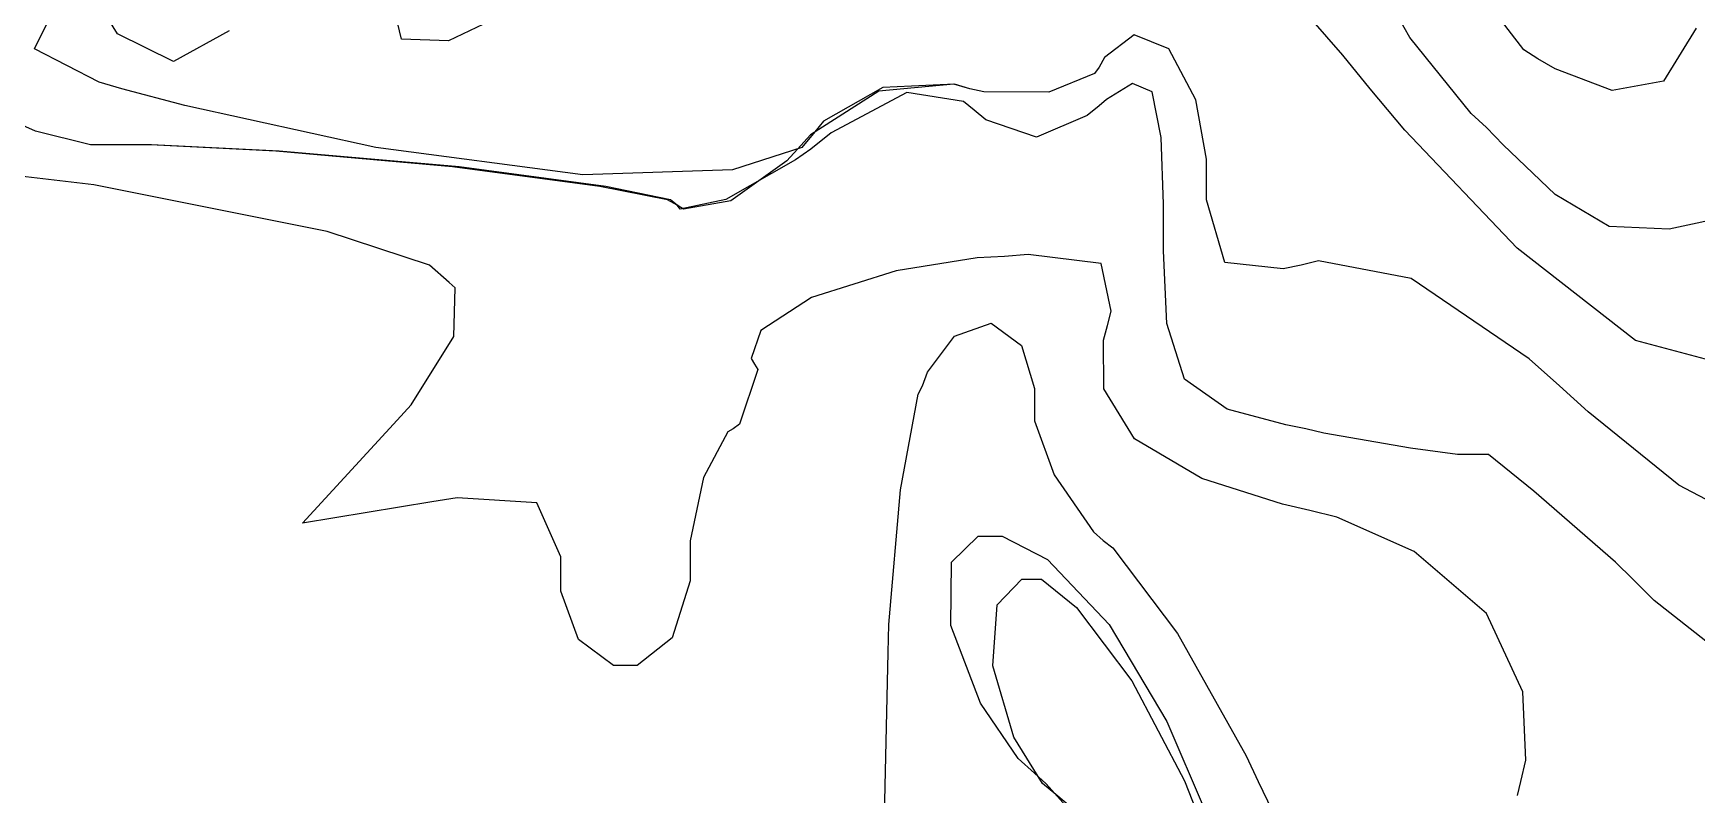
# Model space of a CAD drawing. Extents: x 0 to 1.19, y 0.01 to 1.31.
# Drawn here: x 0.5806 to 0.9832, y 0.2847 to 0.469 of the extents above; entities that cross this region are included whole.
import ezdxf

# ---------------------------------------------------------------- set-up
doc = ezdxf.new("R2010")
doc.units = 0
doc.layers.get('0').update_dxf_attribs({"linetype": 'CONTINUOUS'})

msp = doc.modelspace()

# ---------------------------------------------------------------- linework, layer by layer
at = {"color": 39}
for p, q in [((0.89751, 0.4637), (0.87684, 0.48752)), ((0.66976, 0.46756), (0.66705, 0.4789)), ((0.60102, 0.46886), (0.59896, 0.47222)), ((0.69634, 0.47445), (0.6811, 0.46712)), ((0.61458, 0.46219), (0.60102, 0.46886)), ((0.62809, 0.46962), (0.61458, 0.46219)), ((0.6811, 0.46712), (0.66976, 0.46756)), ((0.90419, 0.45557), (0.89751, 0.4637)), ((0.91254, 0.44553), (0.90419, 0.45557)), ((0.93973, 0.41694), (0.91254, 0.44553)), ((0.96837, 0.39464), (0.93973, 0.41694)), ((0.99013, 0.38878), (0.96837, 0.39464))]:
    msp.add_line(p, q, dxfattribs=at)
at = {"color": 27}
for p, q in [((0.91379, 0.46794), (0.90625, 0.48134)), ((0.9286, 0.4496), (0.91379, 0.46794)), ((0.93229, 0.44618), (0.9286, 0.4496)), ((0.93631, 0.442), (0.93229, 0.44618)), ((0.94895, 0.42996), (0.93631, 0.442)), ((0.96197, 0.42225), (0.94895, 0.42996)), ((0.99262, 0.42502), (0.97651, 0.4216)), ((0.97651, 0.4216), (0.96197, 0.42225))]:
    msp.add_line(p, q, dxfattribs=at)
at = {"color": 29}
for p, q in [((0.58095, 0.46522), (0.58664, 0.47678)), ((0.84701, 0.46859), (0.83984, 0.46316)), ((0.85547, 0.46522), (0.84701, 0.46859)), ((0.59657, 0.45719), (0.58095, 0.46522)), ((0.83984, 0.46316), (0.83854, 0.46077)), ((0.86198, 0.45291), (0.85547, 0.46522)), ((0.83746, 0.45926), (0.82639, 0.4547)), ((0.83854, 0.46077), (0.83746, 0.45926)), ((0.60211, 0.45557), (0.59657, 0.45719)), ((0.6173, 0.4515), (0.60211, 0.45557)), ((0.78619, 0.45584), (0.77186, 0.44775)), ((0.8036, 0.45665), (0.78619, 0.45584)), ((0.80729, 0.45557), (0.8036, 0.45665)), ((0.81066, 0.45481), (0.80729, 0.45557)), ((0.66357, 0.44135), (0.6173, 0.4515)), ((0.82639, 0.4547), (0.81066, 0.45481)), ((0.86458, 0.43853), (0.86198, 0.45291)), ((0.77186, 0.44775), (0.7698, 0.44515)), ((0.7698, 0.44515), (0.76666, 0.44135)), ((0.71365, 0.43473), (0.66357, 0.44135)), ((0.76666, 0.44135), (0.74989, 0.43593)), ((0.74989, 0.43593), (0.71365, 0.43473)), ((0.86458, 0.4337), (0.86458, 0.43853)), ((0.86458, 0.42866), (0.86458, 0.4337)), ((0.86898, 0.41352), (0.86458, 0.42866)), ((0.88308, 0.41195), (0.86898, 0.41352)), ((0.88748, 0.41287), (0.88308, 0.41195)), ((0.89166, 0.4139), (0.88748, 0.41287)), ((0.91406, 0.40961), (0.89166, 0.4139)), ((0.94265, 0.39019), (0.91406, 0.40961)), ((0.94998, 0.38368), (0.94265, 0.39019)), ((0.95692, 0.37739), (0.94998, 0.38368)), ((0.97884, 0.35959), (0.95692, 0.37739)), ((0.99826, 0.34934), (0.97884, 0.35959)), ((0.81391, 0.33062), (0.81988, 0.33681)), ((0.81988, 0.33681), (0.82189, 0.33681)), ((0.82189, 0.33681), (0.82465, 0.33681)), ((0.82465, 0.33681), (0.83312, 0.32997)), ((0.81288, 0.31586), (0.81391, 0.33062)), ((0.83312, 0.32997), (0.84646, 0.31223)), ((0.81793, 0.29861), (0.81288, 0.31586)), ((0.84646, 0.31223), (0.85921, 0.28803)), ((0.82487, 0.28738), (0.81793, 0.29861)), ((0.82812, 0.28472), (0.82487, 0.28738)), ((0.85921, 0.28803), (0.86692, 0.26855)), ((0.83263, 0.28092), (0.82812, 0.28472))]:
    msp.add_line(p, q, dxfattribs=at)
at = {"color": 37}
for p, q in [((0.94135, 0.46495), (0.93148, 0.47786)), ((0.98302, 0.47021), (0.9751, 0.45741)), ((0.94477, 0.46284), (0.94135, 0.46495)), ((0.94889, 0.46039), (0.94477, 0.46284)), ((0.96273, 0.45513), (0.94889, 0.46039)), ((0.9751, 0.45741), (0.96273, 0.45513))]:
    msp.add_line(p, q, dxfattribs=at)
at = {"color": 250}
for p, q in [((0.84701, 0.46859), (0.83984, 0.46316)), ((0.85547, 0.46522), (0.84701, 0.46859)), ((0.83984, 0.46316), (0.83854, 0.46077)), ((0.86198, 0.45291), (0.85547, 0.46522)), ((0.83746, 0.45926), (0.82639, 0.4547)), ((0.83854, 0.46077), (0.83746, 0.45926)), ((0.78526, 0.45497), (0.76872, 0.44439)), ((0.80339, 0.45665), (0.78526, 0.45497)), ((0.80729, 0.45557), (0.80339, 0.45665)), ((0.81066, 0.45481), (0.80729, 0.45557)), ((0.84668, 0.45681), (0.84039, 0.45296)), ((0.8514, 0.45481), (0.84668, 0.45681)), ((0.58122, 0.44526), (0.5682, 0.45112)), ((0.58122, 0.44526), (0.5682, 0.45112)), ((0.79205, 0.45464), (0.77371, 0.44488)), ((0.80572, 0.45247), (0.79205, 0.45464)), ((0.80832, 0.45036), (0.80572, 0.45247)), ((0.82639, 0.4547), (0.81066, 0.45481)), ((0.83854, 0.45139), (0.83567, 0.44906)), ((0.84039, 0.45296), (0.83854, 0.45139)), ((0.85362, 0.44379), (0.8514, 0.45481)), ((0.86458, 0.43853), (0.86198, 0.45291)), ((0.81114, 0.44803), (0.80832, 0.45036)), ((0.82341, 0.44385), (0.81114, 0.44803)), ((0.83567, 0.44906), (0.82341, 0.44385)), ((0.59451, 0.442), (0.58122, 0.44526)), ((0.59451, 0.442), (0.58122, 0.44526)), ((0.76872, 0.44439), (0.76562, 0.44097)), ((0.77371, 0.44488), (0.76877, 0.44097)), ((0.85417, 0.42763), (0.85362, 0.44379)), ((0.59527, 0.43229), (0.51774, 0.44135)), ((0.59896, 0.442), (0.59451, 0.442)), ((0.59896, 0.442), (0.59451, 0.442)), ((0.60927, 0.442), (0.59896, 0.442)), ((0.60905, 0.442), (0.59896, 0.442)), ((0.63932, 0.44048), (0.60905, 0.442)), ((0.64019, 0.44048), (0.60927, 0.442)), ((0.68213, 0.43669), (0.63932, 0.44048)), ((0.6837, 0.43669), (0.64019, 0.44048)), ((0.76562, 0.44097), (0.76302, 0.43815)), ((0.76877, 0.44097), (0.76508, 0.43837)), ((0.71772, 0.43191), (0.68213, 0.43669)), ((0.71918, 0.43191), (0.6837, 0.43669)), ((0.76508, 0.43837), (0.74826, 0.42877)), ((0.76302, 0.43815), (0.74946, 0.42839)), ((0.86458, 0.4337), (0.86458, 0.43853)), ((0.65175, 0.42101), (0.59527, 0.43229)), ((0.7341, 0.42871), (0.71772, 0.43191)), ((0.73486, 0.42871), (0.71918, 0.43191)), ((0.86458, 0.42866), (0.86458, 0.4337)), ((0.73644, 0.42741), (0.7341, 0.42871)), ((0.73644, 0.42741), (0.73486, 0.42871)), ((0.7372, 0.42638), (0.73644, 0.42741)), ((0.73801, 0.42638), (0.73644, 0.42741)), ((0.74826, 0.42877), (0.7372, 0.42638)), ((0.74946, 0.42839), (0.73801, 0.42638)), ((0.85417, 0.4222), (0.85417, 0.42763)), ((0.86898, 0.41352), (0.86458, 0.42866)), ((0.67654, 0.41287), (0.65175, 0.42101)), ((0.85417, 0.41634), (0.85417, 0.4222)), ((0.81565, 0.41493), (0.80903, 0.41461)), ((0.8214, 0.41542), (0.81565, 0.41493)), ((0.83903, 0.41325), (0.8214, 0.41542)), ((0.85498, 0.39876), (0.85417, 0.41634)), ((0.68126, 0.40869), (0.67654, 0.41287)), ((0.78944, 0.41146), (0.76899, 0.40506)), ((0.80903, 0.41461), (0.78944, 0.41146)), ((0.84147, 0.40169), (0.83903, 0.41325)), ((0.88308, 0.41195), (0.86898, 0.41352)), ((0.88748, 0.41287), (0.88308, 0.41195)), ((0.89166, 0.4139), (0.88748, 0.41287)), ((0.91406, 0.40961), (0.89166, 0.4139)), ((0.68278, 0.40739), (0.68126, 0.40869)), ((0.6824, 0.39556), (0.68278, 0.40739)), ((0.94265, 0.39019), (0.91406, 0.40961)), ((0.76899, 0.40506), (0.75673, 0.39708)), ((0.80355, 0.39567), (0.81245, 0.39882)), ((0.81245, 0.39882), (0.81982, 0.39339)), ((0.8406, 0.39827), (0.84147, 0.40169)), ((0.85921, 0.38525), (0.85498, 0.39876)), ((0.67209, 0.37901), (0.6824, 0.39556)), ((0.75673, 0.39708), (0.75439, 0.39025)), ((0.79704, 0.38694), (0.80355, 0.39567)), ((0.83963, 0.39469), (0.8406, 0.39827)), ((0.83974, 0.38292), (0.83963, 0.39469)), ((0.81982, 0.39339), (0.82292, 0.38298)), ((0.75597, 0.38759), (0.75152, 0.37435)), ((0.75439, 0.39025), (0.75521, 0.38889)), ((0.75521, 0.38889), (0.75597, 0.38759)), ((0.79584, 0.38368), (0.79704, 0.38694)), ((0.94998, 0.38368), (0.94265, 0.39019)), ((0.79476, 0.38162), (0.79584, 0.38368)), ((0.82292, 0.38298), (0.82292, 0.3795)), ((0.84711, 0.37082), (0.83974, 0.38292)), ((0.86952, 0.37798), (0.85921, 0.38525)), ((0.95692, 0.37739), (0.94998, 0.38368)), ((0.66873, 0.37533), (0.67209, 0.37901)), ((0.79047, 0.35845), (0.79476, 0.38162)), ((0.82292, 0.3795), (0.82292, 0.37516)), ((0.64583, 0.35037), (0.66873, 0.37533)), ((0.82292, 0.37516), (0.82769, 0.36209)), ((0.88374, 0.37419), (0.86952, 0.37798)), ((0.97884, 0.35959), (0.95692, 0.37739)), ((0.7487, 0.3725), (0.74284, 0.36144)), ((0.75, 0.37326), (0.7487, 0.3725)), ((0.75152, 0.37435), (0.75, 0.37326)), ((0.86344, 0.36122), (0.84711, 0.37082)), ((0.88856, 0.37326), (0.88374, 0.37419)), ((0.89296, 0.37223), (0.88856, 0.37326)), ((0.9139, 0.3686), (0.89296, 0.37223)), ((0.92529, 0.36702), (0.9139, 0.3686)), ((0.92914, 0.36702), (0.92529, 0.36702)), ((0.93278, 0.36702), (0.92914, 0.36702)), ((0.94374, 0.35818), (0.93278, 0.36702)), ((0.74284, 0.36144), (0.73958, 0.34614)), ((0.78771, 0.3259), (0.79047, 0.35845)), ((0.82769, 0.36209), (0.83718, 0.34831)), ((0.88292, 0.35498), (0.86344, 0.36122)), ((0.99826, 0.34934), (0.97884, 0.35959)), ((0.67708, 0.35558), (0.64583, 0.35037)), ((0.68321, 0.35655), (0.67708, 0.35558)), ((0.70247, 0.35531), (0.68321, 0.35655)), ((0.70833, 0.34223), (0.70247, 0.35531)), ((0.88959, 0.35346), (0.88292, 0.35498)), ((0.96354, 0.34098), (0.94374, 0.35818)), ((0.8961, 0.35189), (0.88959, 0.35346)), ((0.91482, 0.34353), (0.8961, 0.35189)), ((0.80284, 0.34093), (0.8093, 0.34722)), ((0.8093, 0.34722), (0.81147, 0.34722)), ((0.81147, 0.34722), (0.8151, 0.34722)), ((0.8151, 0.34722), (0.82606, 0.34158)), ((0.83718, 0.34831), (0.83957, 0.34619)), ((0.83957, 0.34619), (0.84191, 0.3444)), ((0.70833, 0.33784), (0.70833, 0.34223)), ((0.73958, 0.34614), (0.73958, 0.34098)), ((0.84191, 0.3444), (0.85753, 0.32368)), ((0.93229, 0.3285), (0.91482, 0.34353)), ((0.73958, 0.34098), (0.73958, 0.33643)), ((0.80268, 0.32563), (0.80284, 0.34093)), ((0.82606, 0.34158), (0.84098, 0.3259)), ((0.96772, 0.33681), (0.96354, 0.34098)), ((0.70833, 0.33398), (0.70833, 0.33784)), ((0.73958, 0.33643), (0.73524, 0.32265)), ((0.81391, 0.33062), (0.81988, 0.33681)), ((0.81988, 0.33681), (0.82189, 0.33681)), ((0.82189, 0.33681), (0.82465, 0.33681)), ((0.82465, 0.33681), (0.83312, 0.32997)), ((0.97287, 0.33165), (0.96772, 0.33681)), ((0.71262, 0.32227), (0.70833, 0.33398)), ((0.81288, 0.31586), (0.81391, 0.33062)), ((0.99034, 0.31793), (0.97287, 0.33165)), ((0.83312, 0.32997), (0.84646, 0.31223)), ((0.94114, 0.30957), (0.93229, 0.3285)), ((0.72108, 0.31597), (0.71262, 0.32227)), ((0.73524, 0.32265), (0.72678, 0.31597)), ((0.78749, 0.31912), (0.78771, 0.3259)), ((0.80984, 0.3068), (0.80268, 0.32563)), ((0.84098, 0.3259), (0.85493, 0.30241)), ((0.85753, 0.32368), (0.87419, 0.29411)), ((0.78646, 0.27116), (0.78749, 0.31912)), ((0.72396, 0.31597), (0.72108, 0.31597)), ((0.72678, 0.31597), (0.72396, 0.31597)), ((0.81793, 0.29861), (0.81288, 0.31586)), ((0.84646, 0.31223), (0.85921, 0.28803)), ((0.81901, 0.29346), (0.80984, 0.3068)), ((0.94184, 0.29302), (0.94114, 0.30957)), ((0.85493, 0.30241), (0.8642, 0.28076)), ((0.82487, 0.28738), (0.81793, 0.29861)), ((0.87419, 0.29411), (0.87706, 0.28787)), ((0.82292, 0.28993), (0.81901, 0.29346)), ((0.82574, 0.28733), (0.82292, 0.28993)), ((0.94065, 0.28787), (0.94184, 0.29302)), ((0.82812, 0.28472), (0.82487, 0.28738)), ((0.83762, 0.27409), (0.82574, 0.28733)), ((0.85921, 0.28803), (0.86692, 0.26855)), ((0.87706, 0.28787), (0.88043, 0.28087)), ((0.93983, 0.28451), (0.94065, 0.28787)), ((0.83263, 0.28092), (0.82812, 0.28472))]:
    msp.add_line(p, q, dxfattribs=at)

doc.saveas('drawing.dxf')
